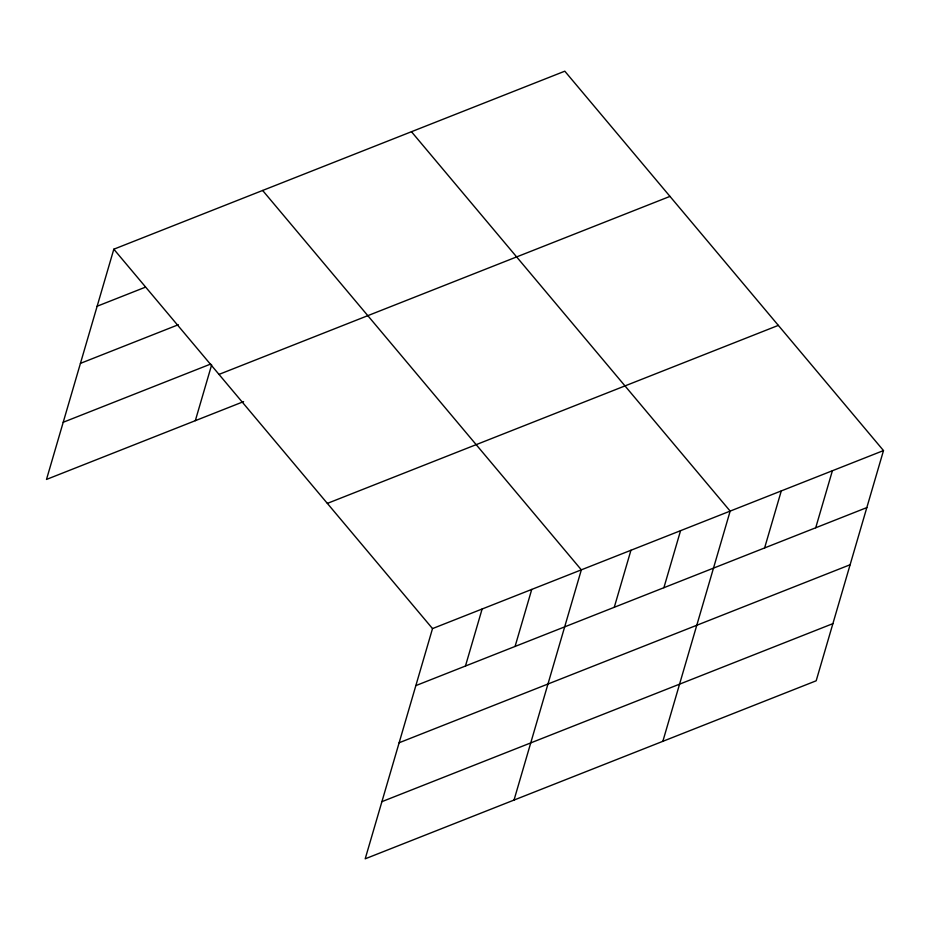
<?xml version="1.0" encoding="UTF-8"?>
<svg xmlns="http://www.w3.org/2000/svg" width="930" height="930" viewBox="0 0 930 930"><rect width="100%" height="100%" fill="white"/><g stroke="black" fill="none" stroke-linecap="round" stroke-linejoin="round"><path stroke-width="1.4" d="M883.5 450.573L432.52 628.587L365.199 858.809L816.18 680.795L883.5 450.573L564.801 71.192L113.82 249.205L46.5 479.427L243.59 401.621M195.323 420.674L211.645 364.886M465.453 666.019L482.124 609.011M515.069 646.443L531.739 589.434M514.023 800.067L581.343 569.846L262.644 190.464M614.277 607.278L630.947 550.269M663.892 587.702L680.562 530.681M662.846 741.315L730.166 511.105L411.467 131.723M764.611 547.944L781.281 490.924M815.715 527.763L832.385 470.754M97.15 306.226L145.417 287.172M80.433 363.374L178.304 324.744M63.217 422.267L210.692 364.049M218.992 374.406L669.972 196.393M327.348 503.397L778.329 325.384M415.85 685.608L866.83 507.594M399.133 742.756L850.113 564.743M381.916 801.648L832.896 623.635M113.82 249.205L432.52 628.587"/></g></svg>
